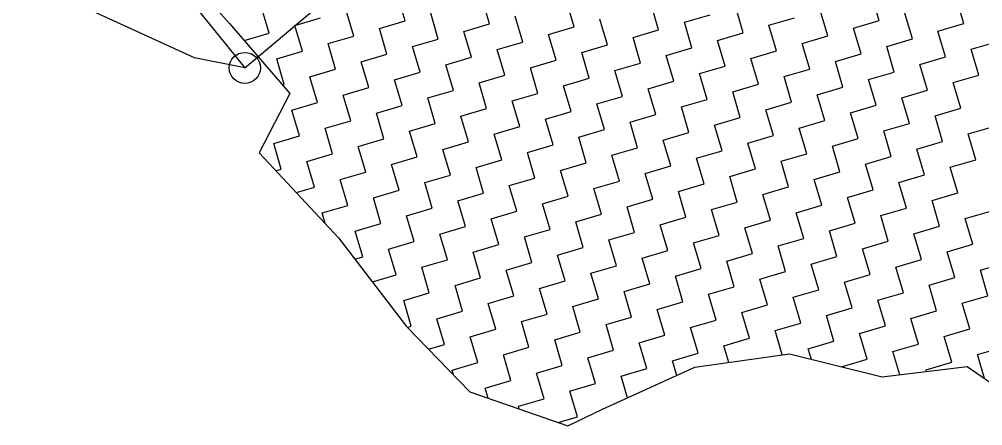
# Model space of a CAD drawing. Header units: metres. Extents: x 283645 to 285797, y 2017393 to 2020400.
# Drawn here: x 284342.3 to 284576.3, y 2018064.3 to 2018162.9 of the extents above; entities that cross this region are included whole.
import ezdxf

# ---------------------------------------------------------------- set-up
doc = ezdxf.new("R2010")
doc.units = ezdxf.units.M
doc.layers.add('POLY_HATCH', color=12, linetype='Continuous')
doc.layers.add('POLY_PARCEL', color=6, linetype='Continuous')

msp = doc.modelspace()

# ---------------------------------------------------------------- linework, layer by layer
msp.add_circle((284397.11, 2018151.13), 3.77)
at = {"layer": 'POLY_HATCH'}
for p, q in [((284355.51, 2018204.14), (284393.38, 2018161.92)), ((284393.38, 2018161.92), (284408.07, 2018144.9)), ((284408.07, 2018144.9), (284400.61, 2018130.5)), ((284400.61, 2018130.5), (284419.87, 2018109.93)), ((284419.87, 2018109.93), (284436.4, 2018088.36)), ((284436.4, 2018088.36), (284451.74, 2018072.55)), ((284506.45, 2018078.5), (284529.41, 2018081.71)), ((284529.41, 2018081.71), (284551.91, 2018076.14)), ((284484.01, 2018068.33), (284506.45, 2018078.5)), ((284551.91, 2018076.14), (284572.53, 2018078.66)), ((284572.53, 2018078.66), (284589.11, 2018067.28)), ((284451.74, 2018072.55), (284475.53, 2018064.31)), ((284475.53, 2018064.31), (284484.01, 2018068.33))]:
    msp.add_line(p, q, dxfattribs=at)
at = {"layer": 'POLY_HATCH', "linetype": 'Continuous'}
for p, q in [((284551.18, 2018162.59), (284549.34, 2018168.83)), ((284436.02, 2018162.53), (284434.18, 2018168.76)), ((284456.56, 2018161.81), (284454.72, 2018168.04)), ((284477.1, 2018161.09), (284475.26, 2018167.32)), ((284497.63, 2018160.36), (284495.8, 2018166.6)), ((284571.72, 2018161.87), (284569.88, 2018168.1)), ((284403.01, 2018159.58), (284401.18, 2018165.81)), ((284423.55, 2018158.86), (284421.71, 2018165.09)), ((284444.09, 2018158.13), (284442.25, 2018164.37)), ((284518.17, 2018159.64), (284516.34, 2018165.87)), ((284538.71, 2018158.92), (284536.87, 2018165.15)), ((284559.25, 2018158.2), (284557.41, 2018164.43)), ((284409.25, 2018161.42), (284415.48, 2018163.25)), ((284429.78, 2018160.69), (284436.02, 2018162.53)), ((284450.32, 2018159.97), (284456.56, 2018161.81)), ((284464.63, 2018157.41), (284462.79, 2018163.65)), ((284485.17, 2018156.69), (284483.33, 2018162.92)), ((284503.87, 2018162.2), (284510.1, 2018164.04)), ((284505.71, 2018155.97), (284503.87, 2018162.2)), ((284524.41, 2018161.48), (284530.64, 2018163.31)), ((284544.95, 2018160.76), (284551.18, 2018162.59)), ((284565.48, 2018160.03), (284571.72, 2018161.87)), ((284396.95, 2018157.79), (284403.01, 2018159.58)), ((284411.08, 2018155.18), (284409.25, 2018161.42)), ((284431.62, 2018154.46), (284429.78, 2018160.69)), ((284452.16, 2018153.74), (284450.32, 2018159.97)), ((284470.86, 2018159.25), (284477.1, 2018161.09)), ((284491.4, 2018158.53), (284497.63, 2018160.36)), ((284511.94, 2018157.8), (284518.17, 2018159.64)), ((284526.24, 2018155.24), (284524.41, 2018161.48)), ((284546.78, 2018154.52), (284544.95, 2018160.76)), ((284567.32, 2018153.8), (284565.48, 2018160.03)), ((284417.32, 2018157.02), (284423.55, 2018158.86)), ((284437.86, 2018156.3), (284444.09, 2018158.13)), ((284458.39, 2018155.57), (284464.63, 2018157.41)), ((284472.7, 2018153.01), (284470.86, 2018159.25)), ((284493.24, 2018152.29), (284491.4, 2018158.53)), ((284513.78, 2018151.57), (284511.94, 2018157.8)), ((284532.48, 2018157.08), (284538.71, 2018158.92)), ((284553.02, 2018156.36), (284559.25, 2018158.2)), ((284573.56, 2018155.64), (284579.79, 2018157.47)), ((284404.85, 2018153.35), (284411.08, 2018155.18)), ((284419.15, 2018150.79), (284417.32, 2018157.02)), ((284439.69, 2018150.06), (284437.86, 2018156.3)), ((284460.23, 2018149.34), (284458.39, 2018155.57)), ((284478.93, 2018154.85), (284485.17, 2018156.69)), ((284480.77, 2018148.62), (284478.93, 2018154.85)), ((284499.47, 2018154.13), (284505.71, 2018155.97)), ((284520.01, 2018153.41), (284526.24, 2018155.24)), ((284534.31, 2018150.85), (284532.48, 2018157.08)), ((284554.85, 2018150.12), (284553.02, 2018156.36)), ((284575.39, 2018149.4), (284573.56, 2018155.64)), ((284406.69, 2018147.11), (284404.85, 2018153.35)), ((284425.39, 2018152.62), (284431.62, 2018154.46)), ((284427.23, 2018146.39), (284425.39, 2018152.62)), ((284445.93, 2018151.9), (284452.16, 2018153.74)), ((284466.47, 2018151.18), (284472.7, 2018153.01)), ((284501.31, 2018147.9), (284499.47, 2018154.13)), ((284521.85, 2018147.17), (284520.01, 2018153.41)), ((284540.55, 2018152.68), (284546.78, 2018154.52)), ((284542.39, 2018146.45), (284540.55, 2018152.68)), ((284561.09, 2018151.96), (284567.32, 2018153.8)), ((284412.92, 2018148.95), (284419.15, 2018150.79)), ((284447.76, 2018145.67), (284445.93, 2018151.9)), ((284468.3, 2018144.94), (284466.47, 2018151.18)), ((284487, 2018150.46), (284493.24, 2018152.29)), ((284488.84, 2018144.22), (284487, 2018150.46)), ((284507.54, 2018149.73), (284513.78, 2018151.57)), ((284528.08, 2018149.01), (284534.31, 2018150.85)), ((284548.62, 2018148.29), (284554.85, 2018150.12)), ((284562.92, 2018145.73), (284561.09, 2018151.96)), ((284414.76, 2018142.71), (284412.92, 2018148.95)), ((284433.46, 2018148.23), (284439.69, 2018150.06)), ((284435.3, 2018141.99), (284433.46, 2018148.23)), ((284454, 2018147.5), (284460.23, 2018149.34)), ((284474.54, 2018146.78), (284480.77, 2018148.62)), ((284495.07, 2018146.06), (284501.31, 2018147.9)), ((284509.38, 2018143.5), (284507.54, 2018149.73)), ((284529.92, 2018142.78), (284528.08, 2018149.01)), ((284550.46, 2018142.05), (284548.62, 2018148.29)), ((284569.16, 2018147.57), (284575.39, 2018149.4)), ((284406.26, 2018146.99), (284406.69, 2018147.11)), ((284420.99, 2018144.55), (284427.23, 2018146.39)), ((284441.53, 2018143.83), (284447.76, 2018145.67)), ((284455.83, 2018141.27), (284454, 2018147.5)), ((284476.37, 2018140.55), (284474.54, 2018146.78)), ((284496.91, 2018139.82), (284495.07, 2018146.06)), ((284515.61, 2018145.34), (284521.85, 2018147.17)), ((284536.15, 2018144.61), (284542.39, 2018146.45)), ((284556.69, 2018143.89), (284562.92, 2018145.73)), ((284571, 2018141.33), (284569.16, 2018147.57)), ((284422.83, 2018138.32), (284420.99, 2018144.55)), ((284443.37, 2018137.6), (284441.53, 2018143.83)), ((284462.07, 2018143.11), (284468.3, 2018144.94)), ((284463.91, 2018136.87), (284462.07, 2018143.11)), ((284482.61, 2018142.38), (284488.84, 2018144.22)), ((284503.15, 2018141.66), (284509.38, 2018143.5)), ((284517.45, 2018139.1), (284515.61, 2018145.34)), ((284537.99, 2018138.38), (284536.15, 2018144.61)), ((284558.53, 2018137.66), (284556.69, 2018143.89)), ((284408.52, 2018140.88), (284414.76, 2018142.71)), ((284410.36, 2018134.64), (284408.52, 2018140.88)), ((284429.06, 2018140.16), (284435.3, 2018141.99)), ((284449.6, 2018139.43), (284455.83, 2018141.27)), ((284484.44, 2018136.15), (284482.61, 2018142.38)), ((284504.98, 2018135.43), (284503.15, 2018141.66)), ((284523.68, 2018140.94), (284529.92, 2018142.78)), ((284525.52, 2018134.71), (284523.68, 2018140.94)), ((284544.22, 2018140.22), (284550.46, 2018142.05)), ((284564.76, 2018139.49), (284571, 2018141.33)), ((284430.9, 2018133.92), (284429.06, 2018140.16)), ((284451.44, 2018133.2), (284449.6, 2018139.43)), ((284470.14, 2018138.71), (284476.37, 2018140.55)), ((284471.98, 2018132.48), (284470.14, 2018138.71)), ((284490.68, 2018137.99), (284496.91, 2018139.82)), ((284511.22, 2018137.27), (284517.45, 2018139.1)), ((284546.06, 2018133.98), (284544.22, 2018140.22)), ((284566.6, 2018133.26), (284564.76, 2018139.49)), ((284416.59, 2018136.48), (284422.83, 2018138.32)), ((284418.43, 2018130.25), (284416.59, 2018136.48)), ((284437.13, 2018135.76), (284443.37, 2018137.6)), ((284457.67, 2018135.04), (284463.91, 2018136.87)), ((284478.21, 2018134.31), (284484.44, 2018136.15)), ((284492.52, 2018131.75), (284490.68, 2018137.99)), ((284513.05, 2018131.03), (284511.22, 2018137.27)), ((284531.76, 2018136.54), (284537.99, 2018138.38)), ((284533.59, 2018130.31), (284531.76, 2018136.54)), ((284552.29, 2018135.82), (284558.53, 2018137.66)), ((284572.83, 2018135.1), (284579.07, 2018136.93)), ((284404.13, 2018132.81), (284410.36, 2018134.64)), ((284424.67, 2018132.08), (284430.9, 2018133.92)), ((284438.97, 2018129.52), (284437.13, 2018135.76)), ((284459.51, 2018128.8), (284457.67, 2018135.04)), ((284480.05, 2018128.08), (284478.21, 2018134.31)), ((284498.75, 2018133.59), (284504.98, 2018135.43)), ((284519.29, 2018132.87), (284525.52, 2018134.71)), ((284539.83, 2018132.15), (284546.06, 2018133.98)), ((284554.13, 2018129.59), (284552.29, 2018135.82)), ((284574.67, 2018128.86), (284572.83, 2018135.1)), ((284405.96, 2018126.57), (284404.13, 2018132.81)), ((284426.5, 2018125.85), (284424.67, 2018132.08)), ((284445.2, 2018131.36), (284451.44, 2018133.2)), ((284465.74, 2018130.64), (284471.98, 2018132.48)), ((284486.28, 2018129.92), (284492.52, 2018131.75)), ((284500.59, 2018127.36), (284498.75, 2018133.59)), ((284521.12, 2018126.63), (284519.29, 2018132.87)), ((284541.66, 2018125.91), (284539.83, 2018132.15)), ((284560.36, 2018131.42), (284566.6, 2018133.26)), ((284562.2, 2018125.19), (284560.36, 2018131.42)), ((284412.2, 2018128.41), (284418.43, 2018130.25)), ((284432.74, 2018127.69), (284438.97, 2018129.52)), ((284447.04, 2018125.13), (284445.2, 2018131.36)), ((284467.58, 2018124.41), (284465.74, 2018130.64)), ((284488.12, 2018123.68), (284486.28, 2018129.92)), ((284506.82, 2018129.19), (284513.05, 2018131.03)), ((284508.66, 2018122.96), (284506.82, 2018129.19)), ((284527.36, 2018128.47), (284533.59, 2018130.31)), ((284547.9, 2018127.75), (284554.13, 2018129.59)), ((284414.04, 2018122.18), (284412.2, 2018128.41)), ((284434.57, 2018121.45), (284432.74, 2018127.69)), ((284453.28, 2018126.97), (284459.51, 2018128.8)), ((284455.11, 2018120.73), (284453.28, 2018126.97)), ((284473.81, 2018126.24), (284480.05, 2018128.08)), ((284494.35, 2018125.52), (284500.59, 2018127.36)), ((284529.2, 2018122.24), (284527.36, 2018128.47)), ((284549.73, 2018121.52), (284547.9, 2018127.75)), ((284568.44, 2018127.03), (284574.67, 2018128.86)), ((284570.27, 2018120.79), (284568.44, 2018127.03)), ((284404.65, 2018126.19), (284405.96, 2018126.57)), ((284420.27, 2018124.01), (284426.5, 2018125.85)), ((284440.81, 2018123.29), (284447.04, 2018125.13)), ((284461.35, 2018122.57), (284467.58, 2018124.41)), ((284475.65, 2018120.01), (284473.81, 2018126.24)), ((284496.19, 2018119.29), (284494.35, 2018125.52)), ((284514.89, 2018124.8), (284521.12, 2018126.63)), ((284516.73, 2018118.56), (284514.89, 2018124.8)), ((284535.43, 2018124.07), (284541.66, 2018125.91)), ((284555.97, 2018123.35), (284562.2, 2018125.19)), ((284409.62, 2018120.88), (284414.04, 2018122.18)), ((284422.11, 2018117.78), (284420.27, 2018124.01)), ((284442.64, 2018117.06), (284440.81, 2018123.29)), ((284463.18, 2018116.33), (284461.35, 2018122.57)), ((284481.88, 2018121.85), (284488.12, 2018123.68)), ((284502.42, 2018121.12), (284508.66, 2018122.96)), ((284522.96, 2018120.4), (284529.2, 2018122.24)), ((284537.27, 2018117.84), (284535.43, 2018124.07)), ((284557.81, 2018117.12), (284555.97, 2018123.35)), ((284428.34, 2018119.62), (284434.57, 2018121.45)), ((284448.88, 2018118.89), (284455.11, 2018120.73)), ((284469.42, 2018118.17), (284475.65, 2018120.01)), ((284483.72, 2018115.61), (284481.88, 2018121.85)), ((284504.26, 2018114.89), (284502.42, 2018121.12)), ((284524.8, 2018114.17), (284522.96, 2018120.4)), ((284543.5, 2018119.68), (284549.73, 2018121.52)), ((284545.34, 2018113.44), (284543.5, 2018119.68)), ((284564.04, 2018118.96), (284570.27, 2018120.79)), ((284415.87, 2018115.94), (284422.11, 2018117.78)), ((284430.18, 2018113.38), (284428.34, 2018119.62)), ((284450.72, 2018112.66), (284448.88, 2018118.89)), ((284471.25, 2018111.94), (284469.42, 2018118.17)), ((284489.96, 2018117.45), (284496.19, 2018119.29)), ((284491.79, 2018111.22), (284489.96, 2018117.45)), ((284510.49, 2018116.73), (284516.73, 2018118.56)), ((284531.03, 2018116), (284537.27, 2018117.84)), ((284565.88, 2018112.72), (284564.04, 2018118.96)), ((284416.62, 2018113.4), (284415.87, 2018115.94)), ((284436.41, 2018115.22), (284442.64, 2018117.06)), ((284438.25, 2018108.99), (284436.41, 2018115.22)), ((284456.95, 2018114.5), (284463.18, 2018116.33)), ((284477.49, 2018113.77), (284483.72, 2018115.61)), ((284512.33, 2018110.49), (284510.49, 2018116.73)), ((284532.87, 2018109.77), (284531.03, 2018116)), ((284551.57, 2018115.28), (284557.81, 2018117.12)), ((284553.41, 2018109.05), (284551.57, 2018115.28)), ((284572.11, 2018114.56), (284578.34, 2018116.4)), ((284423.94, 2018111.55), (284430.18, 2018113.38)), ((284444.48, 2018110.82), (284450.72, 2018112.66)), ((284458.79, 2018108.26), (284456.95, 2018114.5)), ((284479.33, 2018107.54), (284477.49, 2018113.77)), ((284498.03, 2018113.05), (284504.26, 2018114.89)), ((284499.86, 2018106.82), (284498.03, 2018113.05)), ((284518.57, 2018112.33), (284524.8, 2018114.17)), ((284539.1, 2018111.61), (284545.34, 2018113.44)), ((284559.64, 2018110.88), (284565.88, 2018112.72)), ((284573.95, 2018108.33), (284572.11, 2018114.56)), ((284425.78, 2018105.31), (284423.94, 2018111.55)), ((284446.32, 2018104.59), (284444.48, 2018110.82)), ((284465.02, 2018110.1), (284471.25, 2018111.94)), ((284485.56, 2018109.38), (284491.79, 2018111.22)), ((284506.1, 2018108.66), (284512.33, 2018110.49)), ((284520.4, 2018106.1), (284518.57, 2018112.33)), ((284540.94, 2018105.37), (284539.1, 2018111.61)), ((284561.48, 2018104.65), (284559.64, 2018110.88)), ((284432.01, 2018107.15), (284438.25, 2018108.99)), ((284452.55, 2018106.43), (284458.79, 2018108.26)), ((284466.86, 2018103.87), (284465.02, 2018110.1)), ((284487.4, 2018103.14), (284485.56, 2018109.38)), ((284507.93, 2018102.42), (284506.1, 2018108.66)), ((284526.64, 2018107.93), (284532.87, 2018109.77)), ((284547.17, 2018107.21), (284553.41, 2018109.05)), ((284567.71, 2018106.49), (284573.95, 2018108.33)), ((284433.85, 2018100.92), (284432.01, 2018107.15)), ((284454.39, 2018100.19), (284452.55, 2018106.43)), ((284473.09, 2018105.7), (284479.33, 2018107.54)), ((284474.93, 2018099.47), (284473.09, 2018105.7)), ((284493.63, 2018104.98), (284499.86, 2018106.82)), ((284514.17, 2018104.26), (284520.4, 2018106.1)), ((284528.47, 2018101.7), (284526.64, 2018107.93)), ((284549.01, 2018100.98), (284547.17, 2018107.21)), ((284569.55, 2018100.25), (284567.71, 2018106.49)), ((284423.85, 2018104.74), (284425.78, 2018105.31)), ((284440.09, 2018102.75), (284446.32, 2018104.59)), ((284460.62, 2018102.03), (284466.86, 2018103.87)), ((284495.47, 2018098.75), (284493.63, 2018104.98)), ((284516.01, 2018098.03), (284514.17, 2018104.26)), ((284534.71, 2018103.54), (284540.94, 2018105.37)), ((284536.54, 2018097.3), (284534.71, 2018103.54)), ((284555.25, 2018102.81), (284561.48, 2018104.65)), ((284575.78, 2018102.09), (284582.02, 2018103.93)), ((284441.92, 2018096.52), (284440.09, 2018102.75)), ((284462.46, 2018095.8), (284460.62, 2018102.03)), ((284481.16, 2018101.31), (284487.4, 2018103.14)), ((284483, 2018095.07), (284481.16, 2018101.31)), ((284501.7, 2018100.58), (284507.93, 2018102.42)), ((284522.24, 2018099.86), (284528.47, 2018101.7)), ((284542.78, 2018099.14), (284549.01, 2018100.98)), ((284557.08, 2018096.58), (284555.25, 2018102.81)), ((284577.62, 2018095.86), (284575.78, 2018102.09)), ((284428.08, 2018099.22), (284433.85, 2018100.92)), ((284448.16, 2018098.36), (284454.39, 2018100.19)), ((284468.69, 2018097.63), (284474.93, 2018099.47)), ((284489.23, 2018096.91), (284495.47, 2018098.75)), ((284503.54, 2018094.35), (284501.7, 2018100.58)), ((284524.08, 2018093.63), (284522.24, 2018099.86)), ((284544.62, 2018092.91), (284542.78, 2018099.14)), ((284563.32, 2018098.42), (284569.55, 2018100.25)), ((284435.69, 2018094.68), (284441.92, 2018096.52)), ((284449.99, 2018092.12), (284448.16, 2018098.36)), ((284470.53, 2018091.4), (284468.69, 2018097.63)), ((284491.07, 2018090.68), (284489.23, 2018096.91)), ((284509.77, 2018096.19), (284516.01, 2018098.03)), ((284530.31, 2018095.47), (284536.54, 2018097.3)), ((284550.85, 2018094.74), (284557.08, 2018096.58)), ((284565.15, 2018092.18), (284563.32, 2018098.42)), ((284437.53, 2018088.45), (284435.69, 2018094.68)), ((284456.23, 2018093.96), (284462.46, 2018095.8)), ((284458.06, 2018087.72), (284456.23, 2018093.96)), ((284476.77, 2018093.24), (284483, 2018095.07)), ((284497.3, 2018092.51), (284503.54, 2018094.35)), ((284511.61, 2018089.95), (284509.77, 2018096.19)), ((284532.15, 2018089.23), (284530.31, 2018095.47)), ((284552.69, 2018088.51), (284550.85, 2018094.74)), ((284571.39, 2018094.02), (284577.62, 2018095.86)), ((284573.22, 2018087.79), (284571.39, 2018094.02)), ((284443.76, 2018090.28), (284449.99, 2018092.12)), ((284478.6, 2018087), (284476.77, 2018093.24)), ((284499.14, 2018086.28), (284497.3, 2018092.51)), ((284517.84, 2018091.79), (284524.08, 2018093.63)), ((284519.68, 2018085.56), (284517.84, 2018091.79)), ((284538.38, 2018091.07), (284544.62, 2018092.91)), ((284558.92, 2018090.35), (284565.15, 2018092.18)), ((284445.6, 2018084.05), (284443.76, 2018090.28)), ((284464.3, 2018089.56), (284470.53, 2018091.4)), ((284466.13, 2018083.33), (284464.3, 2018089.56)), ((284484.84, 2018088.84), (284491.07, 2018090.68)), ((284505.37, 2018088.12), (284511.61, 2018089.95)), ((284540.22, 2018084.83), (284538.38, 2018091.07)), ((284560.76, 2018084.11), (284558.92, 2018090.35)), ((284436.59, 2018088.17), (284437.53, 2018088.45)), ((284451.83, 2018085.89), (284458.06, 2018087.72)), ((284472.37, 2018085.17), (284478.6, 2018087)), ((284486.67, 2018082.61), (284484.84, 2018088.84)), ((284507.21, 2018081.88), (284505.37, 2018088.12)), ((284525.91, 2018087.39), (284532.15, 2018089.23)), ((284527.66, 2018081.47), (284525.91, 2018087.39)), ((284546.45, 2018086.67), (284552.69, 2018088.51)), ((284566.99, 2018085.95), (284573.22, 2018087.79)), ((284453.67, 2018079.65), (284451.83, 2018085.89)), ((284474.21, 2018078.93), (284472.37, 2018085.17)), ((284492.91, 2018084.44), (284499.14, 2018086.28)), ((284513.45, 2018083.72), (284519.68, 2018085.56)), ((284533.98, 2018083), (284540.22, 2018084.83)), ((284548.29, 2018080.44), (284546.45, 2018086.67)), ((284568.83, 2018079.72), (284566.99, 2018085.95)), ((284441.7, 2018082.9), (284445.6, 2018084.05)), ((284459.9, 2018081.49), (284466.13, 2018083.33)), ((284480.44, 2018080.77), (284486.67, 2018082.61)), ((284494.74, 2018078.21), (284492.91, 2018084.44)), ((284514.65, 2018079.65), (284513.45, 2018083.72)), ((284534.75, 2018080.39), (284533.98, 2018083)), ((284554.52, 2018082.28), (284560.76, 2018084.11)), ((284556.18, 2018076.66), (284554.52, 2018082.28)), ((284575.06, 2018081.55), (284581.3, 2018083.39)), ((284461.74, 2018075.26), (284459.9, 2018081.49)), ((284482.28, 2018074.53), (284480.44, 2018080.77)), ((284500.98, 2018080.05), (284507.21, 2018081.88)), ((284502.02, 2018076.5), (284500.98, 2018080.05)), ((284542.06, 2018078.6), (284548.29, 2018080.44)), ((284576.77, 2018075.74), (284575.06, 2018081.55)), ((284447.43, 2018077.82), (284453.67, 2018079.65)), ((284447.78, 2018076.63), (284447.43, 2018077.82)), ((284467.97, 2018077.09), (284474.21, 2018078.93)), ((284488.51, 2018076.37), (284494.74, 2018078.21)), ((284542.06, 2018078.58), (284542.06, 2018078.6)), ((284562.59, 2018077.88), (284568.83, 2018079.72)), ((284562.72, 2018077.46), (284562.59, 2018077.88)), ((284455.5, 2018073.42), (284461.74, 2018075.26)), ((284469.81, 2018070.86), (284467.97, 2018077.09)), ((284490.07, 2018071.08), (284488.51, 2018076.37)), ((284456.22, 2018071), (284455.5, 2018073.42)), ((284476.04, 2018072.7), (284482.28, 2018074.53)), ((284463.58, 2018069.02), (284469.81, 2018070.86)), ((284477.88, 2018066.46), (284476.04, 2018072.7)), ((284463.76, 2018068.39), (284463.58, 2018069.02)), ((284473.25, 2018065.1), (284477.88, 2018066.46))]:
    msp.add_line(p, q, dxfattribs=at)
at = {"layer": 'POLY_PARCEL'}
for p, q in [((284384.87, 2018153.6), (284034.34, 2018313.82)), ((284305.66, 2018263.89), (284397.11, 2018151.13)), ((284397.11, 2018151.13), (284487.48, 2018227.12)), ((284397.11, 2018151.13), (284384.87, 2018153.6))]:
    msp.add_line(p, q, dxfattribs=at)

doc.saveas('drawing.dxf')
